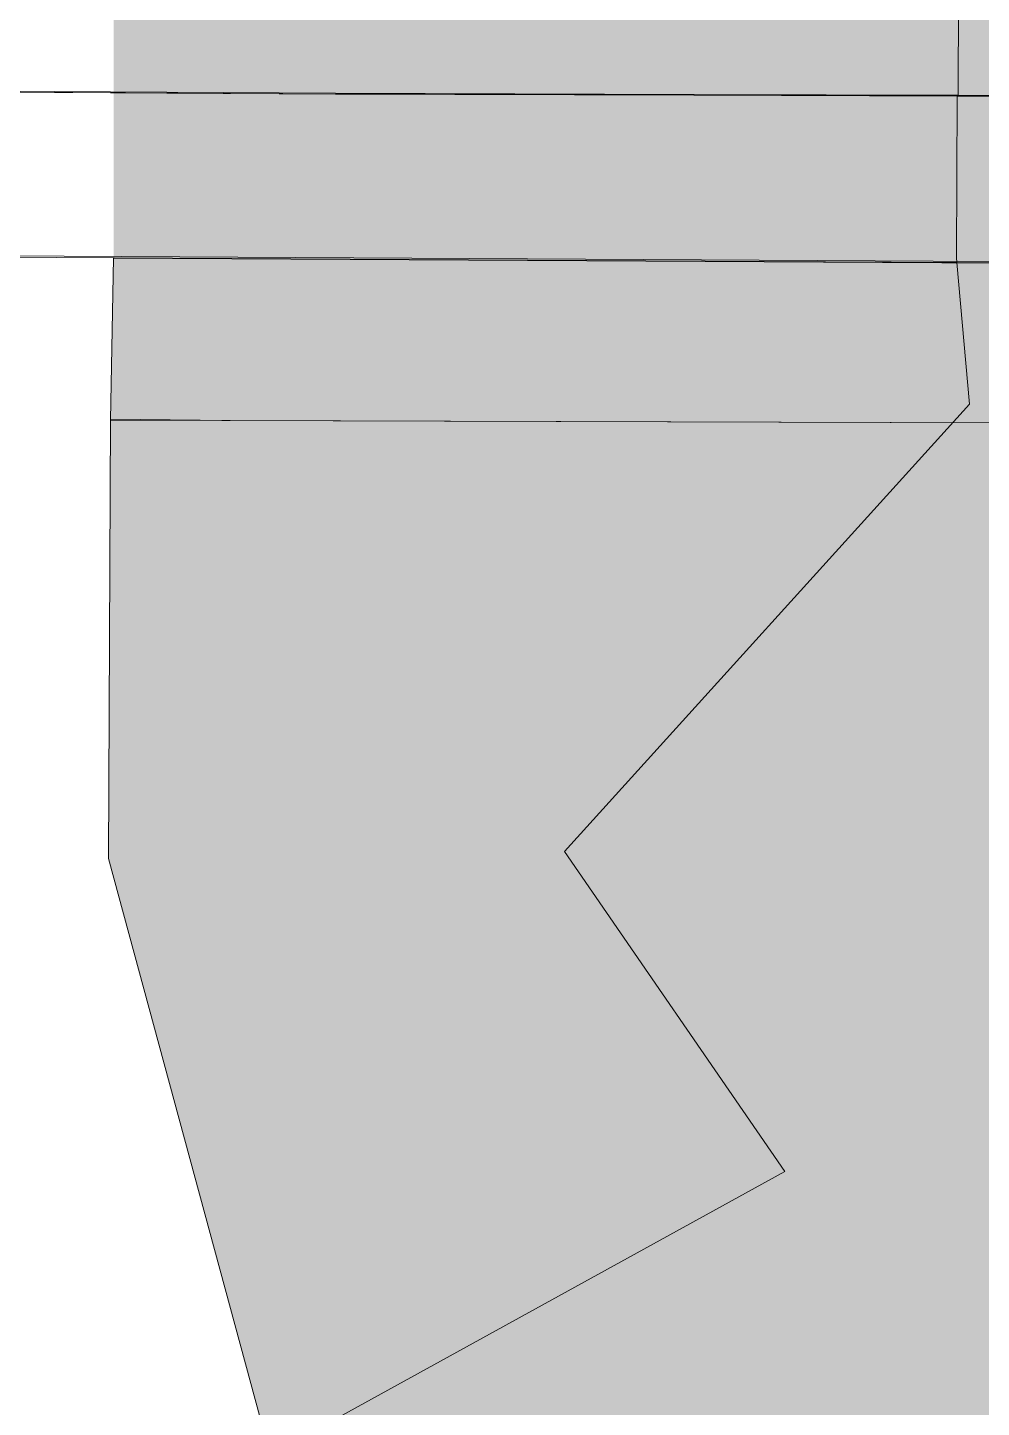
# Model space of a CAD drawing. Header units: metres. Extents: x -14 to 456, y -38 to 65.
# Drawn here: x 120.75 to 133.15, y 16.79 to 34.74 of the extents above; entities that cross this region are included whole.
import ezdxf

# ---------------------------------------------------------------- set-up
doc = ezdxf.new("R2010")
doc.units = ezdxf.units.M
doc.header["$MEASUREMENT"] = 0
doc.linetypes.add('Strichlinie eng', pattern=[0.002, 0.0015, -0.0005])
for name, color, linetype in [('710 Gelände', 7, 'Continuous'), ('725 Nachbarbebauung', 7, 'Continuous'), ('Neubau_840 Baulinien', 7, 'Continuous')]:
    doc.layers.add(name, color=color, linetype=linetype)

# ---------------------------------------------------------------- blocks, each defined once
blk = doc.blocks.new('Freifläche_1_2', base_point=(82.931, 64.594))
at = {"layer": '710 Gelände', "color": 83, "linetype": 'Continuous', "lineweight": 13, "true_color": 0x89cd89}
for p, q in [((132.851, 33.857), (132.879, 44.956)), ((82.931, 34.129), (124.756, 33.883)), ((124.756, 33.873), (109.115, 33.965)), ((129.417, 33.868), (124.756, 33.883)), ((129.416, 33.858), (124.756, 33.873)), ((132.837, 33.847), (129.416, 33.858)), ((132.851, 33.857), (129.417, 33.868)), ((132.829, 31.749), (132.837, 33.847)), ((132.837, 33.847), (132.851, 33.857)), ((133.403, 33.845), (132.837, 33.847)), ((132.851, 33.857), (133.403, 33.855)), ((129.419, 31.7), (114.446, 31.785)), ((129.419, 31.7), (132.835, 31.681)), ((132.829, 31.749), (132.835, 31.681)), ((133, 29.841), (132.835, 31.681)), ((132.835, 31.681), (133.407, 31.678)), ((127.735, 24.021), (133, 29.841)), ((130.6, 19.86), (127.735, 24.021)), ((123.453, 15.928), (130.6, 19.86))]:
    blk.add_line(p, q, dxfattribs=at)
blk = doc.blocks.new('Decke_2_2', base_point=(121.87, 31.743))
at = {"layer": '725 Nachbarbebauung', "linetype": 'Continuous', "lineweight": 0, "true_color": 0x1f1f1f}
blk.add_hatch(color=250, dxfattribs=at).paths.add_polyline_path([(121.87, 31.743), (121.829, 29.631), (133.417, 29.599), (133.407, 31.678), (129.42, 31.7)])
at = {"layer": '725 Nachbarbebauung', "color": 8, "linetype": 'Continuous', "lineweight": 13, "flags": 128}
blk.add_lwpolyline([(121.87, 31.743), (121.829, 29.631), (133.417, 29.599), (133.407, 31.678), (129.42, 31.7)], close=True, dxfattribs=at)
blk = doc.blocks.new('Decke_4_2', base_point=(121.804, 23.933))
at = {"layer": '725 Nachbarbebauung', "linetype": 'Continuous', "lineweight": 0, "true_color": 0x1f1f1f}
blk.add_hatch(color=250, dxfattribs=at).paths.add_polyline_path([(121.804, 23.933), (125.952, 8.628), (126.676, 8.61), (133.28, 8.458), (133.466, 8.457), (133.46, 17.483), (133.463, 19.475), (133.417, 29.599), (123.387, 29.627), (121.83, 29.646)])
at = {"layer": '725 Nachbarbebauung', "color": 8, "linetype": 'Continuous', "lineweight": 13, "flags": 128}
blk.add_lwpolyline([(121.804, 23.933), (125.952, 8.628), (126.676, 8.61), (133.28, 8.458), (133.466, 8.457), (133.46, 17.483), (133.463, 19.475), (133.417, 29.599), (123.387, 29.627), (121.83, 29.646)], close=True, dxfattribs=at)
blk = doc.blocks.new('Decke_7_2', base_point=(152.74, 33.784))
at = {"layer": '710 Gelände', "color": 8, "linetype": 'Continuous', "lineweight": 0, "flags": 128}
blk.add_lwpolyline([(152.74, 33.784), (156.935, 33.771), (159.819, 33.771), (193.24, 33.737), (193.24, 31.642), (155.276, 31.678), (136.291, 31.678), (85.815, 31.97), (85.815, 34.119), (124.756, 33.873), (127.64, 33.873), (148.262, 33.798)], close=True, dxfattribs=at)

msp = doc.modelspace()

# ---------------------------------------------------------------- hatches: boundary and pattern name
at = {"layer": '710 Gelände', "linetype": 'Continuous', "lineweight": 13, "true_color": 0xb4b4b4}
msp.add_hatch(color=253, dxfattribs=at).paths.add_polyline_path([(121.87, 31.743), (133.407, 31.678), (152.392, 31.678), (171.383, 31.662), (171.383, 44.788), (145.157, 44.959), (130.943, 44.956), (130.295, 44.988), (130.288, 45.081), (121.87, 45.081)])

# ---------------------------------------------------------------- linework, layer by layer
at = {"layer": 'Neubau_840 Baulinien', "color": 1, "linetype": 'Continuous', "lineweight": 25, "true_color": 0xfb0106}
msp.add_lwpolyline([(121.87, 31.743), (133.407, 31.678), (152.392, 31.678), (171.383, 31.662)], dxfattribs=at)

# ---------------------------------------------------------------- block references
at = {"layer": '710 Gelände', "color": 83, "lineweight": 13, "true_color": 0x89cd89}
msp.add_blockref('Freifläche_1_2', (82.931, 64.594), dxfattribs=at)
at = {"layer": '710 Gelände', "color": 8, "linetype": 'Strichlinie eng', "lineweight": 0, "ltscale": 100}
msp.add_blockref('Decke_7_2', (152.74, 33.784), dxfattribs=at)
at = {"layer": '725 Nachbarbebauung', "color": 8, "linetype": 'Continuous', "lineweight": 13}
for name, p in [('Decke_2_2', (121.87, 31.743)), ('Decke_4_2', (121.804, 23.933))]:
    msp.add_blockref(name, p, dxfattribs=at)

doc.saveas('drawing.dxf')
